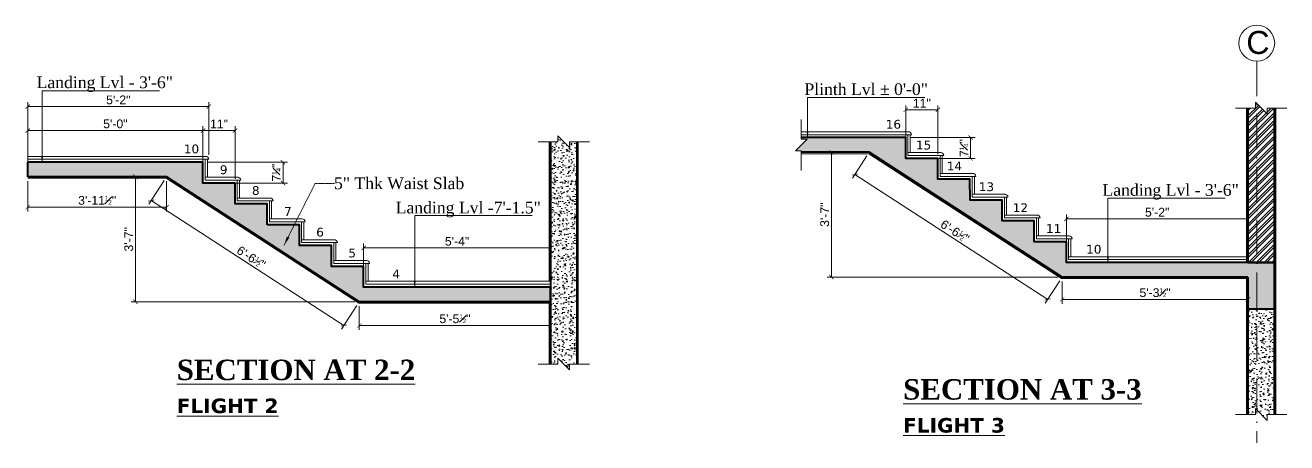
# Model space of a CAD drawing. Header units: inches. Extents: x 10755 to 33653, y -10992 to 10708.
# Drawn here: x 25193.2 to 25625.1, y 3835.4 to 3978.3 of the extents above; entities that cross this region are included whole.
import ezdxf

# ---------------------------------------------------------------- set-up
doc = ezdxf.new("R2010")
doc.units = ezdxf.units.IN
doc.header["$MEASUREMENT"] = 0
doc.linetypes.add('ACAD_ISO10W100', pattern=[18, 12, -3, 0, -3])
doc.linetypes.add('HIDDEN', pattern=[0.375, 0.25, -0.125])
for name, color, linetype, lineweight in [('beam in plan', 241, 'HIDDEN', 20), ('centerline', 9, 'ACAD_ISO10W100', 5), ('dimension element- 8', 5, 'Continuous', 13), ('hatch', 33, 'Continuous', 5), ('hatch- rcc', 252, 'Continuous', 5), ('parapet wall', 5, 'Continuous', 18), ('plaster line', 160, 'Continuous', 9), ('secton wall', 32, 'Continuous', 40), ('stair', 3, 'Continuous', 15), ('Text', 150, 'Continuous', 18), ('text- 8', 115, 'Continuous', 18), ('wall', 1, 'Continuous', 35)]:
    doc.layers.add(name, color=color, linetype=linetype, lineweight=lineweight)
doc.layers.add('T-TEXT', color=230, linetype='Continuous')
doc.styles.add('arial', font='arial.ttf')
doc.styles.add('ordinary', font='arial.ttf')
doc.styles.get("Standard").update_dxf_attribs({"font": 'arial.ttf'})
doc.styles.add('suren', font='times.ttf', dxfattribs={"height": 4})
doc.dimstyles.new('jayanti', dxfattribs={"dimtxt": 24, "dimasz": 18, "dimexe": 5.625, "dimexo": 36, "dimgap": 3, "dimtad": 1, "dimdec": 1, "dimzin": 0, "dimdsep": 46, "dimlunit": 4, "dimtxsty": 'ordinary', "dimblk": 'OBLIQUE', "dimcen": 0.09, "dimdle": 3, "dimclrt": 7, "dimadec": 3, "dimazin": 0, "dimtfac": 1, "dimtdec": 1, "dimtix": 1, "dimtofl": 0, "dimtmove": 0, "dimatfit": 3, "dimfxl": 29.1875, "dimfxlon": 1, "dimtolj": 1, "dimtzin": 0, "dimarcsym": 0})
doc.dimstyles.new('s3', dxfattribs={"dimscale": 3, "dimtxt": 1, "dimasz": 0.5, "dimexe": 0.5, "dimexo": 0.5, "dimgap": 0.25, "dimtad": 1, "dimzin": 3, "dimdsep": 46, "dimlunit": 4, "dimtxsty": 'Standard', "dimblk": 'ARCHTICK', "dimcen": 0, "dimclrd": 256, "dimclre": 256, "dimclrt": 6, "dimadec": 0, "dimazin": 0, "dimtfac": 0.5, "dimtix": 1, "dimtmove": 1, "dimatfit": 3, "dimfxl": 0.5, "dimfrac": 1, "dimtolj": 1, "dimtzin": 0, "dimarcsym": 1})
doc.dimstyles.new('S4', dxfattribs={"dimscale": 4, "dimtxt": 1, "dimasz": 0.5, "dimexe": 0.5, "dimexo": 0.5, "dimgap": 0.25, "dimtad": 1, "dimzin": 3, "dimdsep": 46, "dimlunit": 4, "dimtxsty": 'Standard', "dimblk": 'ARCHTICK', "dimcen": 0, "dimclrd": 256, "dimclre": 256, "dimclrt": 6, "dimadec": 0, "dimazin": 0, "dimtfac": 0.5, "dimtix": 1, "dimtmove": 1, "dimatfit": 3, "dimfxl": 0.5, "dimfrac": 1, "dimtolj": 1, "dimtzin": 0, "dimarcsym": 1})
pattern_1 = [(50, (-10152.8578, 1090.8556), (3.5863009, -0.3137607), [0.375, -4.125]), (355, (-10152.8578, 1090.8556), (-0.6937567, 3.7609607), [0.3, -3.3]), (100.451444, (-10152.559, 1090.8295), (2.8925442, 3.4472), [0.318701, -3.5057106]), (46.1842, (-10152.858, 1091.8556), (5.3362067, -0.8275964), [0.5625, -6.1875]), (96.635635, (-10152.413, 1091.7866), (4.6733097, 4.870593), [0.4780517, -5.2585688]), (351.184164, (-10152.858, 1091.8556), (4.6733097, 4.870593), [0.45, -4.95]), (21, (-10152.3578, 1091.6056), (2.9845353, -2.01309445), [0.375, -4.125]), (326, (-10152.3578, 1091.6056), (1.2165767, 3.6257502), [0.3, -3.3]), (71.451445, (-10152.109, 1091.438), (4.2011119, 1.6126558), [0.318701, -3.5057106]), (37.5, (-10152.8578, 1090.8556), (0.06079928, 1.66446927), [0, -3.26, 0, -3.35, 0, -3.3125]), (7.5, (-10152.8578, 1090.8556), (1.3153477, 1.97205856), [0, -1.91, 0, -3.185, 0, -1.2625]), (327.5, (-10153.9728, 1090.8556), (2.66911218, -0.11277436), [0, -1.25, 0, -3.9, 0, -5.175]), (317.5, (-10154.4728, 1090.8556), (2.91593085, 0.5005249), [0, -1.625, 0, -2.59, 0, -3.675])]

# ---------------------------------------------------------------- blocks, each defined once
blk = doc.blocks.new('_ArchTick')
at = {"color": 0, "const_width": 0.15}
blk.add_lwpolyline([(-0.5, -0.5), (0.5, 0.5)], dxfattribs=at)
blk = doc.blocks.new('*D2052')
at = {"layer": 'Defpoints', "color": 0, "transparency": 16777216}
for p in [(10700.73, -991.43), (10766.73, -1034.18), (10761.8, -1041.79)]:
    blk.add_point(p, dxfattribs=at)
at = {"layer": 'dimension element- 8', "lineweight": -2, "transparency": 16777216}
for p, q in [((10699.91, -992.69), (10694.98, -1000.3)), ((10695.8, -999.04), (10761.8, -1041.79)), ((10765.91, -1035.44), (10760.98, -1043.05))]:
    blk.add_line(p, q, dxfattribs=at)
at = {"layer": 'dimension element- 8', "lineweight": -2, "transparency": 16777216, "xscale": 1.5, "yscale": 1.5, "zscale": 1.5}
for p, rotation in [((10695.8, -999.04), 147.0677689585842), ((10761.8, -1041.79), 327.0677689585842)]:
    blk.add_blockref('_ArchTick', p, dxfattribs=dict(at, rotation=rotation))
at = {"layer": 'dimension element- 8', "color": 6, "transparency": 16777216, "insert": (10730.04, -1018.5), "char_height": 3, "attachment_point": 5, "rotation": 327.0678}
blk.add_mtext('\\A1;6\'-6{\\H0.500000x;\\S1#2;}"', dxfattribs=at)
blk = doc.blocks.new('*D2053')
at = {"layer": 'Defpoints', "color": 0, "transparency": 16777216}
for p in [(10766.73, -1034.18), (10830.38, -1034.18), (10830.38, -1041.79)]:
    blk.add_point(p, dxfattribs=at)
at = {"layer": 'dimension element- 8', "lineweight": -2, "transparency": 16777216}
for p, q in [((10766.73, -1035.68), (10766.73, -1043.29)), ((10830.38, -1035.68), (10830.38, -1043.29)), ((10766.73, -1041.79), (10830.38, -1041.79))]:
    blk.add_line(p, q, dxfattribs=at)
at = {"layer": 'dimension element- 8', "lineweight": -2, "transparency": 16777216, "xscale": 1.5, "yscale": 1.5, "zscale": 1.5, "rotation": 180}
blk.add_blockref('_ArchTick', (10766.73, -1041.79), dxfattribs=at)
at = {"layer": 'dimension element- 8', "lineweight": -2, "transparency": 16777216, "xscale": 1.5, "yscale": 1.5, "zscale": 1.5}
blk.add_blockref('_ArchTick', (10830.38, -1041.79), dxfattribs=at)
at = {"layer": 'dimension element- 8', "color": 6, "transparency": 16777216, "insert": (10798.55, -1039.51), "char_height": 3, "attachment_point": 5}
blk.add_mtext('\\A1;5\'-3{\\H0.500000x;\\S1#2;}"', dxfattribs=at)
blk = doc.blocks.new('*D2055')
at = {"layer": 'Defpoints', "color": 0, "transparency": 16777216}
for p in [(10768.2, -1014.25), (10768.2, -1029.18), (10830.38, -1029.18)]:
    blk.add_point(p, dxfattribs=at)
at = {"layer": 'dimension element- 8', "lineweight": -2, "transparency": 16777216}
for p, q in [((10768.2, -1027.68), (10768.2, -1012.75)), ((10830.38, -1014.25), (10768.2, -1014.25)), ((10830.38, -1027.68), (10830.38, -1012.75))]:
    blk.add_line(p, q, dxfattribs=at)
at = {"layer": 'dimension element- 8', "lineweight": -2, "transparency": 16777216, "xscale": 1.5, "yscale": 1.5, "zscale": 1.5, "rotation": 180}
blk.add_blockref('_ArchTick', (10768.2, -1014.25), dxfattribs=at)
at = {"layer": 'dimension element- 8', "lineweight": -2, "transparency": 16777216, "xscale": 1.5, "yscale": 1.5, "zscale": 1.5}
blk.add_blockref('_ArchTick', (10830.38, -1014.25), dxfattribs=at)
at = {"layer": 'dimension element- 8', "color": 6, "transparency": 16777216, "insert": (10799.29, -1011.97), "char_height": 3, "attachment_point": 5}
blk.add_mtext('\\A1;5\'-2"', dxfattribs=at)
blk = doc.blocks.new('*D2056')
at = {"layer": 'Defpoints', "color": 0, "transparency": 16777216}
for p in [(10724.2, -976.9), (10713.2, -993.56), (10724.2, -993.56)]:
    blk.add_point(p, dxfattribs=at)
at = {"layer": 'dimension element- 8', "lineweight": -2, "transparency": 16777216}
for p, q in [((10713.2, -992.06), (10713.2, -975.4)), ((10724.2, -992.06), (10724.2, -975.4)), ((10713.2, -976.9), (10724.2, -976.9))]:
    blk.add_line(p, q, dxfattribs=at)
at = {"layer": 'dimension element- 8', "lineweight": -2, "transparency": 16777216, "xscale": 1.5, "yscale": 1.5, "zscale": 1.5, "rotation": 180}
blk.add_blockref('_ArchTick', (10713.2, -976.9), dxfattribs=at)
at = {"layer": 'dimension element- 8', "lineweight": -2, "transparency": 16777216, "xscale": 1.5, "yscale": 1.5, "zscale": 1.5}
blk.add_blockref('_ArchTick', (10724.2, -976.9), dxfattribs=at)
at = {"layer": 'dimension element- 8', "color": 6, "transparency": 16777216, "insert": (10718.7, -974.64), "char_height": 3, "attachment_point": 5}
blk.add_mtext('\\A1;11"', dxfattribs=at)
blk = doc.blocks.new('*D2057')
at = {"layer": 'Defpoints', "color": 0, "transparency": 16777216}
for p in [(10713.2, -986.43), (10735.41, -986.43), (10713.2, -993.56)]:
    blk.add_point(p, dxfattribs=at)
at = {"layer": 'dimension element- 8', "lineweight": -2, "transparency": 16777216}
for p, q in [((10714.7, -986.43), (10736.91, -986.43)), ((10735.41, -993.56), (10735.41, -986.43)), ((10714.7, -993.56), (10736.91, -993.56))]:
    blk.add_line(p, q, dxfattribs=at)
at = {"layer": 'dimension element- 8', "lineweight": -2, "transparency": 16777216, "xscale": 1.5, "yscale": 1.5, "zscale": 1.5}
for p, rotation in [((10735.41, -986.43), 90), ((10735.41, -993.56), 270)]:
    blk.add_blockref('_ArchTick', p, dxfattribs=dict(at, rotation=rotation))
at = {"layer": 'dimension element- 8', "color": 6, "transparency": 16777216, "insert": (10733.16, -990), "char_height": 3, "attachment_point": 5, "rotation": 90}
blk.add_mtext('\\A1;7{\\H0.500000x;\\S1#4;}"', dxfattribs=at)
blk = doc.blocks.new('*D2049')
at = {"layer": 'Defpoints', "color": 0, "transparency": 16777216}
for p in [(10687.74, -991.43), (10700.73, -991.43), (10766.73, -1034.18)]:
    blk.add_point(p, dxfattribs=at)
at = {"layer": 'dimension element- 8', "lineweight": -2, "transparency": 16777216}
for p, q in [((10699.23, -991.43), (10686.24, -991.43)), ((10687.74, -1034.18), (10687.74, -991.43)), ((10765.23, -1034.18), (10686.24, -1034.18))]:
    blk.add_line(p, q, dxfattribs=at)
at = {"layer": 'dimension element- 8', "lineweight": -2, "transparency": 16777216, "xscale": 1.5, "yscale": 1.5, "zscale": 1.5}
for p, rotation in [((10687.74, -991.43), 90), ((10687.74, -1034.18), 270)]:
    blk.add_blockref('_ArchTick', p, dxfattribs=dict(at, rotation=rotation))
at = {"layer": 'dimension element- 8', "color": 6, "transparency": 16777216, "insert": (10685.46, -1012.81), "char_height": 3, "attachment_point": 5, "rotation": 90}
blk.add_mtext('\\A1;3\'-7"', dxfattribs=at)
blk = doc.blocks.new('*D2089')
at = {"layer": 'Defpoints', "color": 0, "transparency": 16777216}
for p in [(10412.59, -999.86), (10460.11, -999.86), (10460.11, -1010.2)]:
    blk.add_point(p, dxfattribs=at)
at = {"layer": 'dimension element- 8', "lineweight": -2, "transparency": 16777216}
for p, q in [((10412.59, -1001.36), (10412.59, -1011.7)), ((10460.11, -1001.36), (10460.11, -1011.7)), ((10412.59, -1010.2), (10460.11, -1010.2))]:
    blk.add_line(p, q, dxfattribs=at)
at = {"layer": 'dimension element- 8', "lineweight": -2, "transparency": 16777216, "xscale": 1.5, "yscale": 1.5, "zscale": 1.5, "rotation": 180}
blk.add_blockref('_ArchTick', (10412.59, -1010.2), dxfattribs=at)
at = {"layer": 'dimension element- 8', "lineweight": -2, "transparency": 16777216, "xscale": 1.5, "yscale": 1.5, "zscale": 1.5}
blk.add_blockref('_ArchTick', (10460.11, -1010.2), dxfattribs=at)
at = {"layer": 'dimension element- 8', "color": 6, "transparency": 16777216, "insert": (10436.35, -1007.92), "char_height": 3, "attachment_point": 5}
blk.add_mtext('\\A1;3\'-11{\\H0.500000x;\\S1#2;}"', dxfattribs=at)
blk = doc.blocks.new('*D2090')
at = {"layer": 'Defpoints', "color": 0, "transparency": 16777216}
for p in [(10460.11, -999.86), (10526.11, -1042.61), (10520.85, -1050.73)]:
    blk.add_point(p, dxfattribs=at)
at = {"layer": 'dimension element- 8', "lineweight": -2, "transparency": 16777216}
for p, q in [((10459.3, -1001.12), (10454.04, -1009.23)), ((10454.85, -1007.98), (10520.85, -1050.73)), ((10525.3, -1043.87), (10520.04, -1051.98))]:
    blk.add_line(p, q, dxfattribs=at)
at = {"layer": 'dimension element- 8', "lineweight": -2, "transparency": 16777216, "xscale": 1.5, "yscale": 1.5, "zscale": 1.5}
for p, rotation in [((10454.85, -1007.98), 147.067768958568), ((10520.85, -1050.73), 327.067768958568)]:
    blk.add_blockref('_ArchTick', p, dxfattribs=dict(at, rotation=rotation))
at = {"layer": 'dimension element- 8', "color": 6, "transparency": 16777216, "insert": (10489.09, -1027.44), "char_height": 3, "attachment_point": 5, "rotation": 327.0678}
blk.add_mtext('\\A1;6\'-6{\\H0.500000x;\\S1#2;}"', dxfattribs=at)
blk = doc.blocks.new('*D2091')
at = {"layer": 'Defpoints', "color": 0, "transparency": 16777216}
for p in [(10526.11, -1042.61), (10591.59, -1042.61), (10591.59, -1050.73)]:
    blk.add_point(p, dxfattribs=at)
at = {"layer": 'dimension element- 8', "lineweight": -2, "transparency": 16777216}
for p, q in [((10526.11, -1044.11), (10526.11, -1052.23)), ((10591.59, -1044.11), (10591.59, -1052.23)), ((10526.11, -1050.73), (10591.59, -1050.73))]:
    blk.add_line(p, q, dxfattribs=at)
at = {"layer": 'dimension element- 8', "lineweight": -2, "transparency": 16777216, "xscale": 1.5, "yscale": 1.5, "zscale": 1.5, "rotation": 180}
blk.add_blockref('_ArchTick', (10526.11, -1050.73), dxfattribs=at)
at = {"layer": 'dimension element- 8', "lineweight": -2, "transparency": 16777216, "xscale": 1.5, "yscale": 1.5, "zscale": 1.5}
blk.add_blockref('_ArchTick', (10591.59, -1050.73), dxfattribs=at)
at = {"layer": 'dimension element- 8', "color": 6, "transparency": 16777216, "insert": (10558.85, -1048.44), "char_height": 3, "attachment_point": 5}
blk.add_mtext('\\A1;5\'-5{\\H0.500000x;\\S1#2;}"', dxfattribs=at)
blk = doc.blocks.new('*D2092')
at = {"layer": 'Defpoints', "color": 0, "transparency": 16777216}
for p in [(10472.59, -984.01), (10412.59, -994.86), (10472.59, -994.86)]:
    blk.add_point(p, dxfattribs=at)
at = {"layer": 'dimension element- 8', "lineweight": -2, "transparency": 16777216}
for p, q in [((10412.59, -993.36), (10412.59, -982.51)), ((10412.59, -984.01), (10472.59, -984.01)), ((10472.59, -993.36), (10472.59, -982.51))]:
    blk.add_line(p, q, dxfattribs=at)
at = {"layer": 'dimension element- 8', "lineweight": -2, "transparency": 16777216, "xscale": 1.5, "yscale": 1.5, "zscale": 1.5, "rotation": 180}
blk.add_blockref('_ArchTick', (10412.59, -984.01), dxfattribs=at)
at = {"layer": 'dimension element- 8', "lineweight": -2, "transparency": 16777216, "xscale": 1.5, "yscale": 1.5, "zscale": 1.5}
blk.add_blockref('_ArchTick', (10472.59, -984.01), dxfattribs=at)
at = {"layer": 'dimension element- 8', "color": 6, "transparency": 16777216, "insert": (10442.59, -981.73), "char_height": 3, "attachment_point": 5}
blk.add_mtext('\\A1;5\'-0"', dxfattribs=at)
blk = doc.blocks.new('*D2093')
at = {"layer": 'Defpoints', "color": 0, "transparency": 16777216}
for p in [(10483.59, -984.01), (10472.59, -1001.98), (10483.59, -1001.98)]:
    blk.add_point(p, dxfattribs=at)
at = {"layer": 'dimension element- 8', "lineweight": -2, "transparency": 16777216}
for p, q in [((10472.59, -1000.48), (10472.59, -982.51)), ((10472.59, -984.01), (10483.59, -984.01)), ((10483.59, -1000.48), (10483.59, -982.51))]:
    blk.add_line(p, q, dxfattribs=at)
at = {"layer": 'dimension element- 8', "lineweight": -2, "transparency": 16777216, "xscale": 1.5, "yscale": 1.5, "zscale": 1.5, "rotation": 180}
blk.add_blockref('_ArchTick', (10472.59, -984.01), dxfattribs=at)
at = {"layer": 'dimension element- 8', "lineweight": -2, "transparency": 16777216, "xscale": 1.5, "yscale": 1.5, "zscale": 1.5}
blk.add_blockref('_ArchTick', (10483.59, -984.01), dxfattribs=at)
at = {"layer": 'dimension element- 8', "color": 6, "transparency": 16777216, "insert": (10478.09, -981.76), "char_height": 3, "attachment_point": 5}
blk.add_mtext('\\A1;11"', dxfattribs=at)
blk = doc.blocks.new('*D2087')
at = {"layer": 'Defpoints', "color": 0, "transparency": 16777216}
for p in [(10472.59, -994.86), (10499.99, -994.86), (10472.59, -1001.98)]:
    blk.add_point(p, dxfattribs=at)
at = {"layer": 'dimension element- 8', "lineweight": -2, "transparency": 16777216}
for p, q in [((10474.09, -994.86), (10501.49, -994.86)), ((10499.99, -1001.98), (10499.99, -994.86)), ((10474.09, -1001.98), (10501.49, -1001.98))]:
    blk.add_line(p, q, dxfattribs=at)
at = {"layer": 'dimension element- 8', "lineweight": -2, "transparency": 16777216, "xscale": 1.5, "yscale": 1.5, "zscale": 1.5}
for p, rotation in [((10499.99, -994.86), 90), ((10499.99, -1001.98), 270)]:
    blk.add_blockref('_ArchTick', p, dxfattribs=dict(at, rotation=rotation))
at = {"layer": 'dimension element- 8', "color": 6, "transparency": 16777216, "insert": (10497.74, -998.42), "char_height": 3, "attachment_point": 5, "rotation": 90}
blk.add_mtext('\\A1;7{\\H0.500000x;\\S1#4;}"', dxfattribs=at)
blk = doc.blocks.new('*D2094')
at = {"layer": 'Defpoints', "color": 0, "transparency": 16777216}
for p in [(10591.59, -1024.2), (10527.59, -1037.61), (10591.59, -1037.61)]:
    blk.add_point(p, dxfattribs=at)
at = {"layer": 'dimension element- 8', "lineweight": -2, "transparency": 16777216}
for p, q in [((10527.59, -1036.11), (10527.59, -1022.7)), ((10591.59, -1036.11), (10591.59, -1022.7)), ((10527.59, -1024.2), (10591.59, -1024.2))]:
    blk.add_line(p, q, dxfattribs=at)
at = {"layer": 'dimension element- 8', "lineweight": -2, "transparency": 16777216, "xscale": 1.5, "yscale": 1.5, "zscale": 1.5, "rotation": 180}
blk.add_blockref('_ArchTick', (10527.59, -1024.2), dxfattribs=at)
at = {"layer": 'dimension element- 8', "lineweight": -2, "transparency": 16777216, "xscale": 1.5, "yscale": 1.5, "zscale": 1.5}
blk.add_blockref('_ArchTick', (10591.59, -1024.2), dxfattribs=at)
at = {"layer": 'dimension element- 8', "color": 6, "transparency": 16777216, "insert": (10559.59, -1021.93), "char_height": 3, "attachment_point": 5}
blk.add_mtext('\\A1;5\'-4"', dxfattribs=at)
blk = doc.blocks.new('*D2095')
at = {"layer": 'Defpoints', "color": 0, "transparency": 16777216}
for p in [(10474.59, -975.82), (10412.59, -994.86), (10474.59, -993.86)]:
    blk.add_point(p, dxfattribs=at)
at = {"layer": 'dimension element- 8', "lineweight": -2, "transparency": 16777216}
for p, q in [((10412.59, -993.36), (10412.59, -974.32)), ((10412.59, -975.82), (10474.59, -975.82)), ((10474.59, -992.36), (10474.59, -974.32))]:
    blk.add_line(p, q, dxfattribs=at)
at = {"layer": 'dimension element- 8', "lineweight": -2, "transparency": 16777216, "xscale": 1.5, "yscale": 1.5, "zscale": 1.5, "rotation": 180}
blk.add_blockref('_ArchTick', (10412.59, -975.82), dxfattribs=at)
at = {"layer": 'dimension element- 8', "lineweight": -2, "transparency": 16777216, "xscale": 1.5, "yscale": 1.5, "zscale": 1.5}
blk.add_blockref('_ArchTick', (10474.59, -975.82), dxfattribs=at)
at = {"layer": 'dimension element- 8', "color": 6, "transparency": 16777216, "insert": (10443.59, -973.54), "char_height": 3, "attachment_point": 5}
blk.add_mtext('\\A1;5\'-2"', dxfattribs=at)
blk = doc.blocks.new('_Oblique')
at = {"layer": 'wall', "color": 0, "lineweight": -2}
blk.add_line((-0.5, -0.5), (0.5, 0.5), dxfattribs=at)
blk = doc.blocks.new('*D2088')
at = {"layer": 'Defpoints', "color": 0, "transparency": 16777216}
for p in [(10449.46, -999.86), (10460.11, -999.86), (10526.11, -1042.61)]:
    blk.add_point(p, dxfattribs=at)
at = {"layer": 'dimension element- 8', "lineweight": -2, "transparency": 16777216}
for p, q in [((10458.61, -999.86), (10447.96, -999.86)), ((10449.46, -1042.61), (10449.46, -999.86)), ((10524.61, -1042.61), (10447.96, -1042.61))]:
    blk.add_line(p, q, dxfattribs=at)
at = {"layer": 'dimension element- 8', "lineweight": -2, "transparency": 16777216, "xscale": 1.5, "yscale": 1.5, "zscale": 1.5}
for p, rotation in [((10449.46, -999.86), 90), ((10449.46, -1042.61), 270)]:
    blk.add_blockref('_ArchTick', p, dxfattribs=dict(at, rotation=rotation))
at = {"layer": 'dimension element- 8', "color": 6, "transparency": 16777216, "insert": (10447.18, -1021.23), "char_height": 3, "attachment_point": 5, "rotation": 90}
blk.add_mtext('\\A1;3\'-7"', dxfattribs=at)
blk = doc.blocks.new('A$C55F06A0D')
at = {"layer": 'hatch'}
h = blk.add_hatch(dxfattribs=at)
h.set_pattern_fill('ANSI32', color=256, scale=5, style=0)
h.set_pattern_definition([(45, (-16074.5189, -769.784), (-1.32582521, 1.32582521), []), (45, (-16073.635, -769.784), (-1.32582521, 1.32582521), [])])
h.paths.add_polyline_path([(686.518, 114.546), (684.042, 114.546), (684.042, 112.546), (680.042, 116.546), (680.042, 114.546), (677.518, 114.546), (677.518, 61.671), (686.518, 61.671)])
at = {"layer": 'hatch- rcc'}
h = blk.add_hatch(dxfattribs=at)
h.set_pattern_fill('AR-CONC', color=256, scale=0.5, style=0)
h.set_pattern_definition(pattern_1)
h.paths.add_polyline_path([(447.732, 103.021), (445.256, 103.021), (445.256, 101.021), (441.256, 105.021), (441.256, 103.021), (438.732, 103.021), (438.732, 26.9), (441.256, 26.9), (441.256, 28.9), (445.256, 24.9), (445.256, 26.9), (447.732, 26.9)])
h = blk.add_hatch(dxfattribs=at)
h.set_pattern_fill('AR-CONC', color=256, scale=0.5, style=0)
h.set_pattern_definition([(50, (-16074.519, -769.784), (3.5863009, -0.3137607), [0.375, -4.125]), (355, (-16074.519, -769.784), (-0.6937567, 3.7609607), [0.3, -3.3]), (100.451444, (-16074.22, -769.8102), (2.8925442, 3.44719995), [0.31870096, -3.50571056]), (46.1842, (-16074.519, -768.784), (5.3362067, -0.8275964), [0.5625, -6.1875]), (96.635635, (-16074.074, -768.853), (4.6733097, 4.870593), [0.4780517, -5.2585688]), (351.184164, (-16074.519, -768.784), (4.6733097, 4.870593), [0.45, -4.95]), (21, (-16074.019, -769.034), (2.98453526, -2.01309445), [0.375, -4.125]), (326, (-16074.019, -769.034), (1.2165767, 3.6257502), [0.3, -3.3]), (71.451445, (-16073.7702, -769.202), (4.2011119, 1.61265576), [0.31870095, -3.50571056]), (37.5, (-16074.5189, -769.7841), (0.06079928, 1.66446927), [0, -3.26, 0, -3.35, 0, -3.3125]), (7.5, (-16074.5189, -769.784), (1.31534769, 1.97205856), [0, -1.91, 0, -3.185, 0, -1.2625]), (327.5, (-16075.6339, -769.7841), (2.66911218, -0.11277436), [0, -1.25, 0, -3.9, 0, -5.175]), (317.5, (-16076.134, -769.784), (2.91593085, 0.5005249), [0, -1.625, 0, -2.59, 0, -3.675])])
h.paths.add_polyline_path([(686.518, 61.671), (677.518, 61.671), (615.345, 61.671), (615.345, 68.796), (604.345, 68.796), (604.345, 75.921), (593.345, 75.921), (593.345, 83.046), (582.345, 83.046), (582.334, 90.171), (571.345, 90.171), (571.345, 97.296), (560.345, 97.296), (560.345, 104.421), (524.572, 104.421), (524.572, 103.875), (526.572, 103.875), (522.572, 99.875), (524.572, 99.875), (524.572, 99.421), (547.868, 99.421), (613.868, 56.671), (677.518, 56.671), (677.518, 45.671), (686.518, 45.671)])
h = blk.add_hatch(dxfattribs=at)
h.set_pattern_fill('AR-CONC', color=256, scale=0.5, style=0)
h.set_pattern_definition([(50, (-16834.8214, -765.235), (3.5863009, -0.3137607), [0.375, -4.125]), (355, (-16834.8214, -765.235), (-0.6937567, 3.7609607), [0.3, -3.3]), (100.451444, (-16834.5225, -765.2612), (2.8925442, 3.44719995), [0.31870096, -3.50571056]), (46.1842, (-16834.8214, -764.235), (5.3362067, -0.8275964), [0.5625, -6.1875]), (96.635635, (-16834.3767, -764.304), (4.6733097, 4.870593), [0.4780517, -5.2585688]), (351.184164, (-16834.8214, -764.235), (4.6733097, 4.870593), [0.45, -4.95]), (21, (-16834.3214, -764.485), (2.98453526, -2.01309445), [0.375, -4.125]), (326, (-16834.3214, -764.485), (1.21657666, 3.6257502), [0.3, -3.3]), (71.451445, (-16834.0727, -764.653), (4.2011119, 1.61265576), [0.31870095, -3.50571056]), (37.5, (-16834.8214, -765.2351), (0.06079928, 1.66446927), [0, -3.26, 0, -3.35, 0, -3.3125]), (7.5, (-16834.8214, -765.2351), (1.31534769, 1.97205856), [0, -1.91, 0, -3.185, 0, -1.2625]), (327.5, (-16835.9364, -765.2351), (2.66911218, -0.11277436), [0, -1.25, 0, -3.9, 0, -5.175]), (317.5, (-16836.4364, -765.235), (2.91593085, 0.5005249), [0, -1.625, 0, -2.59, 0, -3.675])])
h.paths.add_polyline_path([(341.732, 81.747), (330.732, 81.747), (330.732, 88.872), (319.732, 88.872), (319.732, 95.997), (259.732, 95.997), (259.732, 90.997), (307.254, 90.997), (373.254, 48.247), (438.732, 48.247), (438.732, 53.247), (374.732, 53.247), (374.732, 60.372), (363.732, 60.372), (363.732, 67.497), (352.732, 67.497), (352.732, 74.622), (341.732, 74.622)])
h = blk.add_hatch(dxfattribs=at)
h.set_pattern_fill('AR-CONC', color=256, scale=0.5, style=0)
h.set_pattern_definition(pattern_1)
h.paths.add_polyline_path([(686.518, 45.671), (677.518, 45.671), (677.518, 9.672), (680.042, 9.672), (680.042, 11.672), (684.042, 7.672), (684.042, 9.672), (686.518, 9.672)])
at = {"layer": 'centerline'}
blk.add_line((680.518, 130.61), (680.518, 0), dxfattribs=at)
at = {"layer": 'centerline', "linetype": 'Continuous'}
blk.add_circle((680.518, 136.747), 6.138, dxfattribs=at)
at = {"layer": 'hatch'}
for points in [[(673.292, 114.546), (680.042, 114.546), (680.042, 116.546), (684.042, 112.546), (684.042, 114.546), (690.792, 114.546)], [(524.572, 93.125), (524.572, 99.875), (522.572, 99.875), (526.572, 103.875), (524.572, 103.875), (524.572, 110.625)], [(434.506, 103.021), (441.256, 103.021), (441.256, 105.021), (445.256, 101.021), (445.256, 103.021), (452.006, 103.021)], [(434.506, 26.9), (441.256, 26.9), (441.256, 28.9), (445.256, 24.9), (445.256, 26.9), (452.006, 26.9)], [(673.292, 9.672), (680.042, 9.672), (680.042, 11.672), (684.042, 7.672), (684.042, 9.672), (690.792, 9.672)]]:
    blk.add_lwpolyline(points, dxfattribs=at)
at = {"layer": 'parapet wall'}
for p, q in [((438.232, 103.021), (438.232, 55.247)), ((448.232, 103.021), (448.232, 26.9))]:
    blk.add_line(p, q, dxfattribs=at)
blk.add_lwpolyline([(438.232, 26.9), (438.232, 47.747), (373.106, 47.747), (307.106, 90.497), (259.732, 90.497)], dxfattribs=at)
at = {"layer": 'plaster line'}
blk.add_line((677.018, 114.546), (677.018, 61.671), dxfattribs=at)
for points in [[(687.018, 114.546), (687.018, 9.672)], [(677.018, 9.672), (677.018, 56.171), (613.72, 56.171), (547.72, 98.921), (524.572, 98.921)]]:
    blk.add_lwpolyline(points, dxfattribs=at)
at = {"layer": 'secton wall'}
for p, q in [((677.518, 114.546), (677.518, 61.671)), ((686.518, 114.546), (686.518, 9.672)), ((438.732, 103.021), (438.732, 26.9)), ((447.732, 103.021), (447.732, 26.9)), ((259.732, 90.997), (259.732, 95.997)), ((677.518, 56.671), (677.518, 9.672)), ((438.732, 48.247), (438.732, 53.247))]:
    blk.add_line(p, q, dxfattribs=at)
for points in [[(686.518, 61.671), (615.345, 61.671), (615.345, 68.796), (604.345, 68.796), (604.345, 75.921), (593.345, 75.921), (593.345, 83.046), (582.345, 83.046), (582.334, 90.171), (571.345, 90.171), (571.345, 97.296), (560.345, 97.296), (560.345, 104.421), (524.572, 104.421)], [(677.518, 56.671), (613.868, 56.671), (547.868, 99.421), (524.572, 99.421)], [(341.732, 74.622), (341.732, 81.747), (330.732, 81.747), (330.732, 88.872), (319.732, 88.872), (319.732, 95.997), (259.732, 95.997)], [(438.732, 48.247), (373.254, 48.247), (307.254, 90.997), (259.732, 90.997)], [(438.732, 53.247), (374.732, 53.247), (374.732, 60.372), (363.732, 60.372), (363.732, 67.497), (352.732, 67.497), (352.732, 74.622), (341.732, 74.622)], [(677.518, 61.671), (686.518, 61.671), (686.518, 45.671), (677.518, 45.671), (677.518, 56.671)]]:
    blk.add_lwpolyline(points, dxfattribs=at)
at = {"layer": 'stair', "ltscale": 5}
for p, q in [((524.572, 106.421), (561.342, 106.421)), ((524.572, 105.421), (561.845, 105.421)), ((561.084, 105.421), (561.084, 98.296)), ((561.834, 105.421), (561.834, 99.296)), ((561.845, 105.421), (562.345, 105.421)), ((259.732, 97.997), (320.728, 97.997)), ((259.732, 95.997), (259.732, 97.997)), ((259.732, 96.997), (321.232, 96.997)), ((320.482, 96.997), (320.482, 89.872)), ((321.232, 96.997), (321.732, 96.997)), ((321.232, 96.997), (321.232, 90.872)), ((561.084, 99.296), (572.33, 99.296)), ((561.084, 98.296), (572.834, 98.296)), ((572.084, 98.296), (572.084, 91.171)), ((572.834, 98.296), (572.834, 92.171)), ((572.834, 98.296), (573.334, 98.296)), ((320.482, 90.872), (331.728, 90.872)), ((572.084, 92.171), (583.33, 92.171)), ((572.084, 91.171), (583.834, 91.171)), ((583.095, 91.171), (583.095, 84.046)), ((583.834, 91.171), (584.334, 91.171)), ((583.845, 91.171), (583.845, 85.046)), ((320.482, 89.872), (332.232, 89.872)), ((331.482, 89.872), (331.482, 82.747)), ((332.232, 89.872), (332.732, 89.872)), ((332.232, 89.872), (332.232, 83.747)), ((331.482, 83.747), (342.728, 83.747)), ((331.482, 82.747), (343.232, 82.747)), ((342.482, 82.747), (342.482, 75.622)), ((343.232, 82.747), (343.732, 82.747)), ((343.232, 82.747), (343.232, 76.622)), ((583.095, 85.046), (594.342, 85.046)), ((583.095, 84.046), (594.845, 84.046)), ((594.095, 84.046), (594.095, 76.921)), ((594.845, 84.046), (595.345, 84.046)), ((594.845, 84.046), (594.845, 77.921)), ((594.095, 77.921), (605.342, 77.921)), ((342.482, 76.622), (353.728, 76.622)), ((342.482, 75.622), (354.232, 75.622)), ((353.482, 75.622), (353.482, 68.497)), ((354.232, 75.622), (354.732, 75.622)), ((354.232, 75.622), (354.232, 69.497)), ((594.095, 76.921), (605.845, 76.921)), ((605.095, 76.921), (605.095, 69.796)), ((605.845, 76.921), (606.345, 76.921)), ((605.845, 76.921), (605.845, 70.796)), ((353.482, 69.497), (364.728, 69.497)), ((605.095, 70.796), (616.342, 70.796)), ((605.095, 69.796), (616.845, 69.796)), ((616.095, 69.796), (616.095, 62.796)), ((616.845, 69.796), (617.345, 69.796)), ((616.845, 69.796), (616.845, 63.796)), ((353.482, 68.497), (365.232, 68.497)), ((364.482, 68.497), (364.482, 61.372)), ((365.232, 68.497), (365.732, 68.497)), ((365.232, 68.497), (365.232, 62.372)), ((364.482, 62.372), (375.728, 62.372)), ((364.482, 61.372), (376.232, 61.372)), ((375.482, 61.372), (375.482, 54.372)), ((376.232, 61.372), (376.732, 61.372)), ((376.232, 61.372), (376.232, 55.372)), ((616.095, 63.671), (677.018, 63.671)), ((616.095, 62.671), (677.018, 62.671)), ((375.482, 55.247), (438.732, 55.247)), ((375.482, 54.247), (438.732, 54.247)), ((438.732, 53.247), (438.732, 55.247))]:
    blk.add_line(p, q, dxfattribs=at)
for centre in [(561.288, 105.363), (320.674, 96.939), (572.276, 98.238), (331.674, 89.814), (583.276, 91.113), (342.674, 82.689), (594.288, 83.988), (605.288, 76.863), (353.674, 75.564), (364.674, 68.439), (616.288, 69.738), (375.674, 61.314)]:
    blk.add_arc(centre, 1.059, 3.12136, 92.92096, dxfattribs=at)
at = {"layer": 'T-TEXT', "ltscale": 100, "insert": (676.942, 140.931), "char_height": 7.875, "width": 7.28099, "attachment_point": 1, "style": 'suren'}
blk.add_mtext('{\\fArial|b0|i0|c0|p34;C}', dxfattribs=at)
at = {"layer": 'Text', "width": 115.98559, "attachment_point": 7}
for s, insert, char_height in [('{\\fTimes New Roman|b1|i0|c0|p18;\\LSECTION AT 2-2}', (310.753, 21.333), 7), ('{\\fTimes New Roman|b1|i0|c0|p18;\\LSECTION AT 3-3}', (559.454, 14.67), 7), ('{\\fVerdana|b1|i0|c0|p34;\\LFLIGHT 2}', (310.753, 10.042), 5), ('{\\fVerdana|b1|i0|c0|p34;\\LFLIGHT 3}', (559.454, 3.379), 5)]:
    blk.add_mtext(s, dxfattribs=dict(at, insert=insert, char_height=char_height))
at = {"layer": 'text- 8', "linetype": 'Continuous', "char_height": 4, "attachment_point": 9, "style": 'arial'}
for s, insert, width in [('{\\fTimes New Roman|b0|i0|c0|p18;Landing Lvl - 3\'-6"}', (309.444, 120.033), 48.17988), ('{\\fTimes New Roman|b0|i0|c0|p18;Plinth Lvl %%P 0\'-0"}', (567.946, 118.943), 44.03766), ('{\\fTimes New Roman|b0|i0|c0|p18;5" Thk Waist Slab}', (409.175, 86.704), 44.03766), ('{\\fTimes New Roman|b0|i0|c0|p18;Landing Lvl - 3\'-6"}', (674.376, 83.208), 48.17988), ('{\\fTimes New Roman|b0|i0|c0|p18;Landing Lvl -7\'-1.5"}', (435.4, 77.164), 49.96101)]:
    blk.add_mtext(s, dxfattribs=dict(at, insert=insert, width=width))
at = {"layer": 'text- 8', "char_height": 3, "attachment_point": 8}
for s, insert in [('{\\fVerdana|b0|i0|c0|p34;16}', (556.119, 107.436)), ('{\\fVerdana|b0|i0|c0|p34;10}', (315.804, 99.012)), ('{\\fVerdana|b0|i0|c0|p34;15}', (566.434, 100.311)), ('{\\fVerdana|b0|i0|c0|p34;14}', (576.998, 93.186)), ('{\\fVerdana|b0|i0|c0|p34;9}', (326.804, 91.887)), ('{\\fVerdana|b0|i0|c0|p34;8}', (337.804, 84.762)), ('{\\fVerdana|b0|i0|c0|p34;13}', (587.962, 86.061)), ('{\\fVerdana|b0|i0|c0|p34;7}', (348.804, 77.637)), ('{\\fVerdana|b0|i0|c0|p34;12}', (599.586, 78.936)), ('{\\fVerdana|b0|i0|c0|p34;6}', (359.804, 70.512)), ('{\\fVerdana|b0|i0|c0|p34;11}', (610.975, 71.811)), ('{\\fVerdana|b0|i0|c0|p34;5}', (370.804, 63.387)), ('{\\fVerdana|b0|i0|c0|p34;10}', (624.732, 64.686)), ('{\\fVerdana|b0|i0|c0|p34;4}', (385.879, 56.262))]:
    blk.add_mtext(s, dxfattribs=dict(at, insert=insert))
at = {"layer": 'dimension element- 8'}
for base, p1, p2, picture, middle in [((321.732, 115.036), (259.732, 95.997), (321.732, 96.997), '*D2095', (290.732, 117.318)), ((571.345, 113.96), (560.345, 97.296), (571.345, 97.296), '*D2056', (565.845, 116.216)), ((319.732, 106.842), (259.732, 95.997), (319.732, 95.997), '*D2092', (289.732, 109.124)), ((330.732, 106.842), (319.732, 88.872), (330.732, 88.872), '*D2093', (325.232, 109.098)), ((307.254, 80.658), (259.732, 90.997), (307.254, 90.997), '*D2089', (283.493, 82.941)), ((615.345, 76.601), (677.518, 61.671), (615.345, 61.671), '*D2055', (646.432, 78.882)), ((438.732, 66.651), (374.732, 53.247), (438.732, 53.247), '*D2094', (406.732, 68.926))]:
    dim = blk.add_linear_dim(base=base, p1=p1, p2=p2, dimstyle='s3', dxfattribs=at)
    dim.commit()
    dim.dimension.update_dxf_attribs({"geometry": picture, "text_midpoint": middle, "insert": (-10152.858, 1090.856)})
for base, p1, p2, picture, middle in [((582.550907505, 104.420820844), (560.345498323, 97.295820844), (560.345498323, 104.420820844), '*D2057', (580.297837928, 100.858320844)), ((347.133553409, 95.996586205), (319.731817916, 88.871586205), (319.731817916, 95.996586205), '*D2087', (344.880483832, 92.434086205))]:
    dim = blk.add_linear_dim(base=base, p1=p1, p2=p2, angle=90, dimstyle='s3', override={"dimdec": 2}, dxfattribs=at)
    dim.commit()
    dim.dimension.update_dxf_attribs({"geometry": picture, "text_midpoint": middle, "insert": (-10152.857779517, 1090.855610677)})
for base, p1, p2, picture, middle in [((534.886, 99.421), (613.868, 56.671), (547.868, 99.421), '*D2049', (532.603, 78.046)), ((296.603, 90.997), (373.254, 48.247), (307.254, 90.997), '*D2088', (294.32, 69.622))]:
    dim = blk.add_linear_dim(base=base, p1=p1, p2=p2, angle=90, dimstyle='s3', dxfattribs=at)
    dim.commit()
    dim.dimension.update_dxf_attribs({"geometry": picture, "text_midpoint": middle, "insert": (-10152.858, 1090.856)})
for p1, p2, distance, picture, middle in [((547.868, 99.421), (613.868, 56.671), -9.065, '*D2052', (577.18, 72.352)), ((307.254, 90.997), (373.254, 48.247), -9.671, '*D2090', (336.237, 63.42)), ((613.868, 56.671), (677.518, 56.671), -7.609, '*D2053', (645.693, 51.345)), ((373.254, 48.247), (438.732, 48.247), -8.117, '*D2091', (405.993, 42.411))]:
    dim = blk.add_aligned_dim(p1=p1, p2=p2, distance=distance, dimstyle='s3', dxfattribs=at)
    dim.commit()
    dim.dimension.update_dxf_attribs({"geometry": picture, "text_midpoint": middle, "insert": (-10152.858, 1090.856)})
blk.add_leader([(347.52, 67.678), (358.13, 88.772), (364.774, 88.772)], dimstyle='jayanti', override={"dimasz": 3, "dimtad": 0})
at = {"layer": 'text- 8', "linetype": 'Continuous'}
for points in [[(264.639, 95.997), (264.639, 120.489), (304.811, 120.489)], [(526.712, 104.421), (526.712, 118.143), (566.884, 118.143)], [(629.571, 61.671), (629.571, 83.664), (669.743, 83.664)], [(392.216, 53.247), (392.216, 77.739), (432.388, 77.739)]]:
    blk.add_leader(points, dimstyle='S4', override={"dimgap": 0.25, "dimtad": 0}, dxfattribs=at)

msp = doc.modelspace()

# ---------------------------------------------------------------- block references
at = {"layer": 'beam in plan'}
msp.add_blockref('A$C55F06A0D', (24934.305, 3835.374), dxfattribs=at)

doc.saveas('drawing.dxf')
